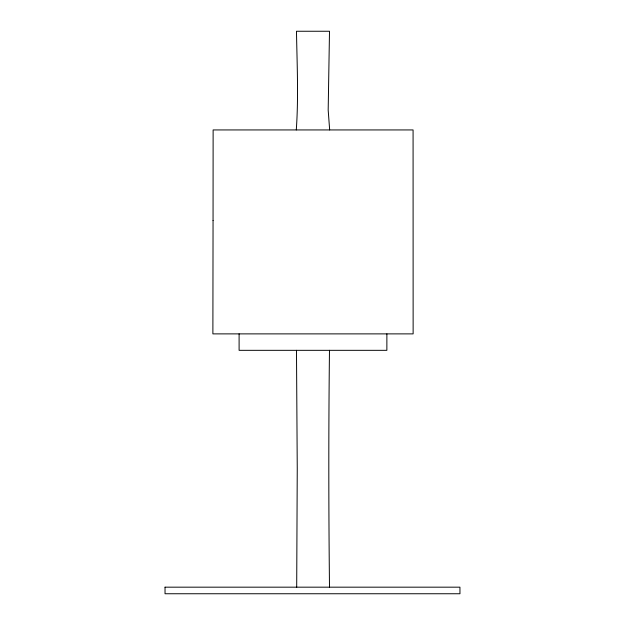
<?xml version="1.0" encoding="UTF-8"?>
<svg xmlns="http://www.w3.org/2000/svg" width="625" height="625" viewBox="0 0 625 625"><rect width="100%" height="100%" fill="white"/><g stroke="black" fill="none" stroke-linecap="round" stroke-linejoin="round"><path stroke-width="0.94" d="M386.883 333.883L386.867 350.328L239.102 350.328L239.102 333.883M296.695 587.172L297.25 468.813L296.484 350.328M329.477 350.328C328.555 429.273 328.625 508.234 329.5 587.172M296.281 129.938C298.633 97.133 297.039 64.125 296.477 31.25L329.5 31.25L328.18 110.039L329.664 129.938M165.031 587.172L165.031 593.75L459.969 593.75L459.938 587.172L165.031 587.172M213.055 220.578L212.883 333.883L413.133 333.883L413.078 129.938L213.125 129.938L213.055 220.578"/></g></svg>
